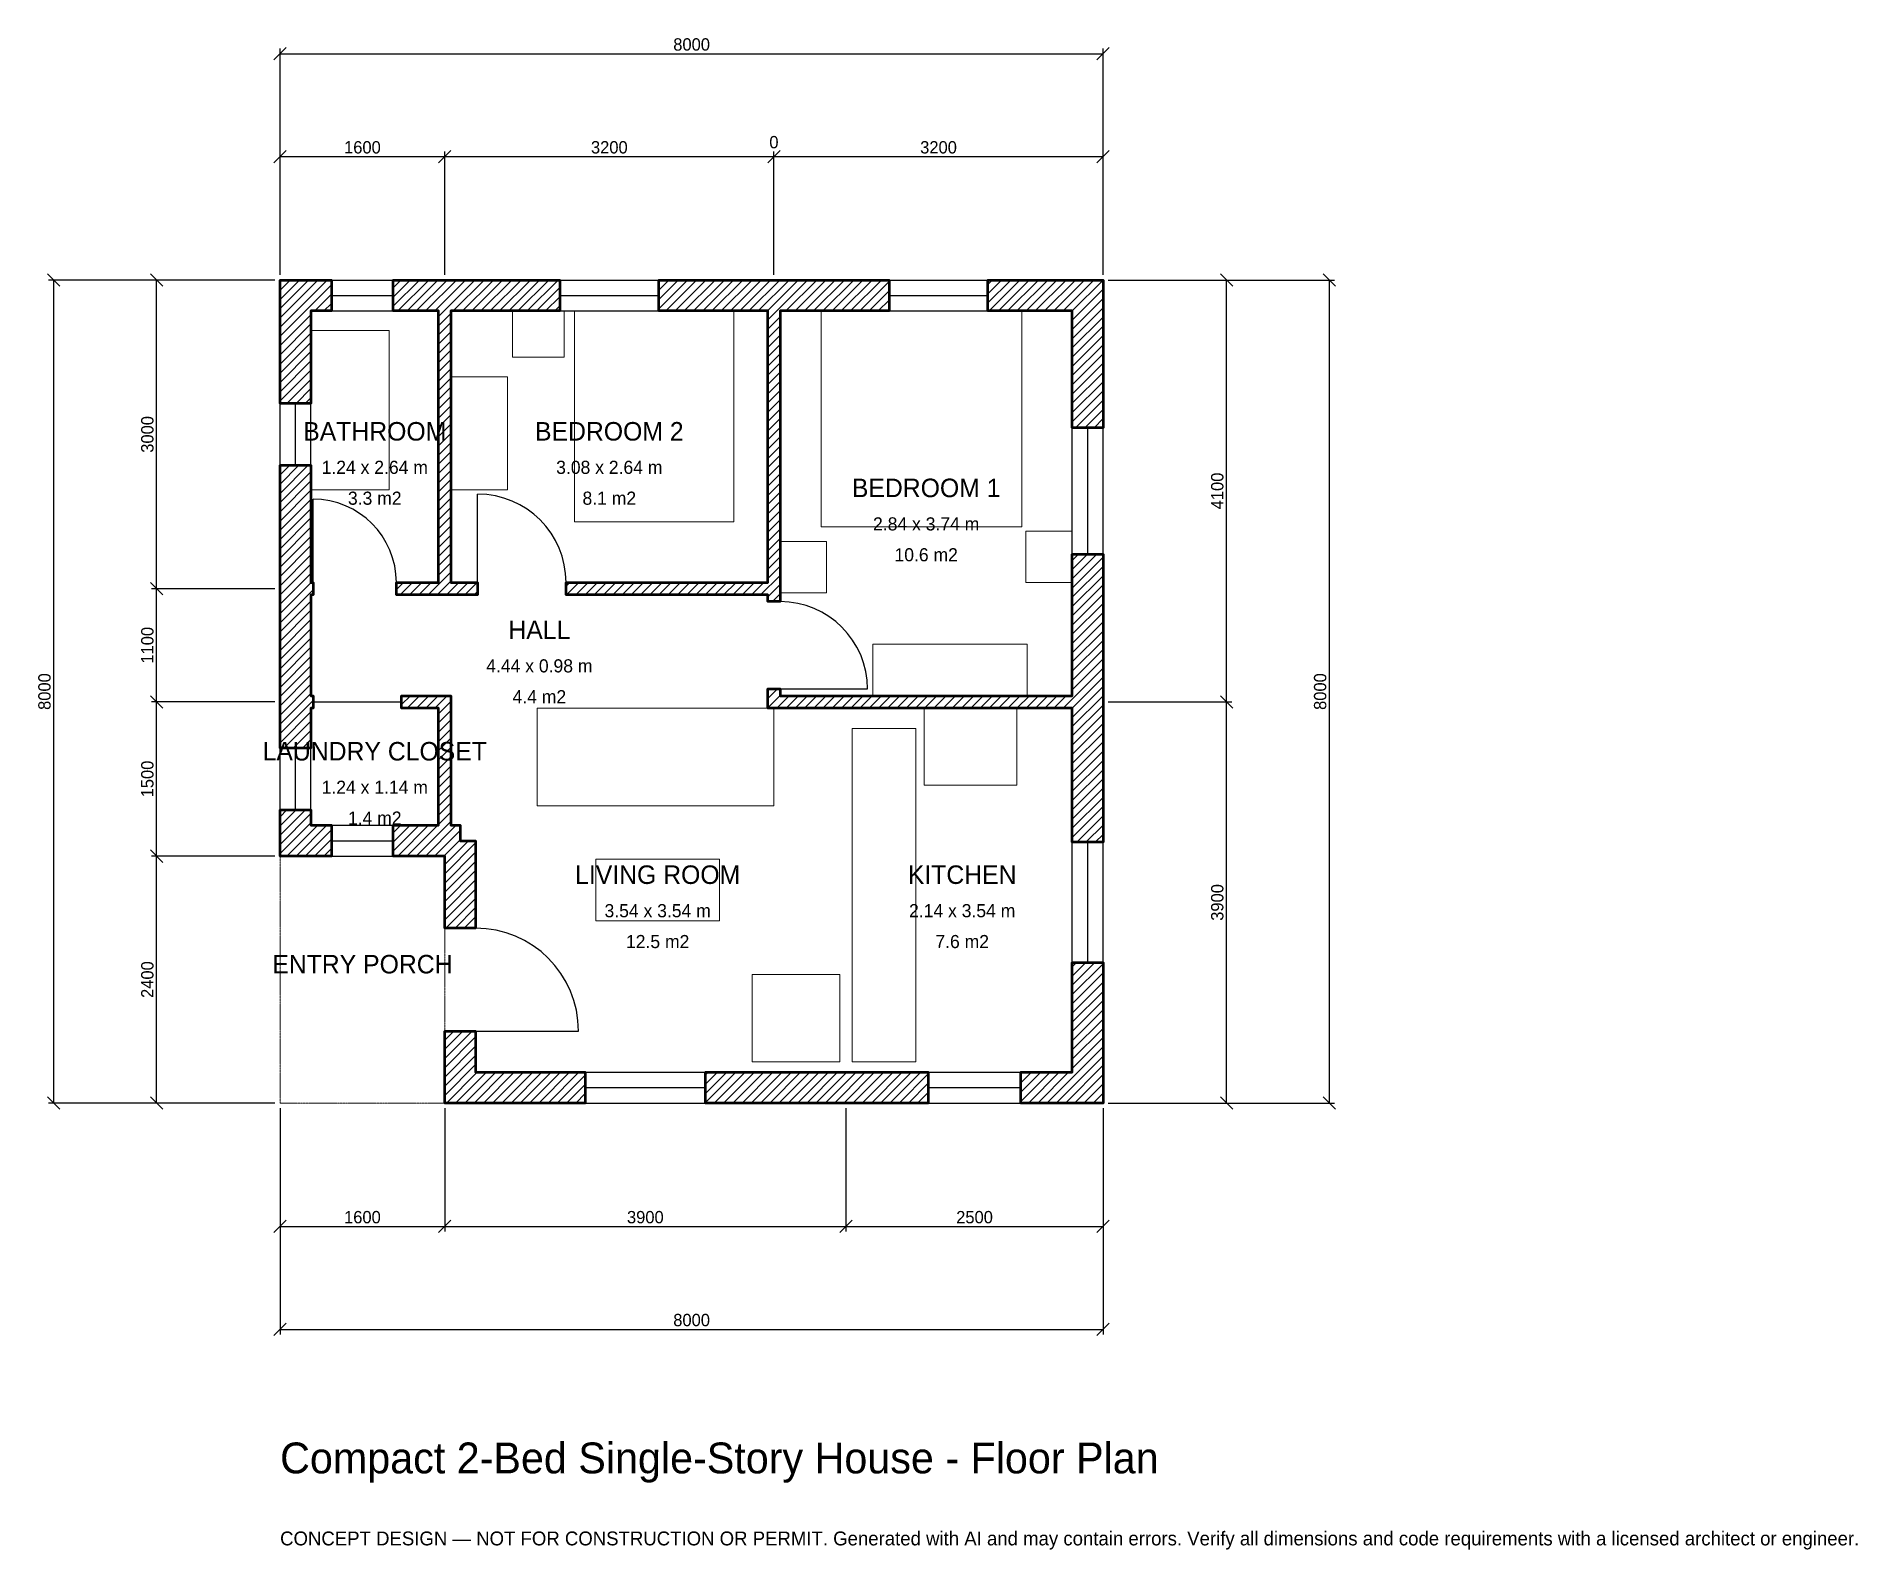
# Model space of a CAD drawing. Header units: millimetres. Extents: x -2369 to 15333, y -4341 to 10369.
import ezdxf
from ezdxf.enums import TextEntityAlignment as Align

# ---------------------------------------------------------------- set-up
doc = ezdxf.new("R2010")
doc.units = ezdxf.units.MM
doc.linetypes.add('DASHED', pattern=[1.524, 1.27, -0.254])
for name, color, linetype, lineweight in [('A-ANNO-DIMS', 1, 'Continuous', 13), ('A-ANNO-TEXT', 7, 'Continuous', 18), ('A-AREA-IDEN', 7, 'Continuous', 18), ('A-DOOR', 2, 'Continuous', 25), ('A-FLOR-FIXT', 9, 'Continuous', 13), ('A-FURN', 9, 'Continuous', 13), ('A-GLAZ', 4, 'Continuous', 25), ('A-SITE-PAVE', 8, 'Continuous', 13), ('A-WALL', 7, 'Continuous', 50), ('A-WALL-PATT', 8, 'Continuous', 13)]:
    doc.layers.add(name, color=color, linetype=linetype, lineweight=lineweight)
doc.dimstyles.new('PLAN', dxfattribs={"dimtxt": 120, "dimasz": 80, "dimexe": 50, "dimexo": 50, "dimgap": 30, "dimtad": 1, "dimdec": 0, "dimtsz": 60, "dimcen": 2.5, "dimclrd": 1, "dimclre": 1, "dimazin": 3, "dimtfac": 1, "dimtmove": 0, "dimatfit": 3})

msp = doc.modelspace()

# ---------------------------------------------------------------- hatches: boundary and pattern name
at = {"layer": 'A-WALL-PATT'}
h = msp.add_hatch(dxfattribs=at)
h.set_pattern_fill('ANSI31', color=8, scale=20)
h.paths.add_polyline_path([(1599.999, 300), (1600, 300), (1600, 700), (1900, 700), (1900, 300), (2965, 300), (2965, 0), (1900, 0), (1900, -0.001), (1600, -0.001), (1600, 0), (1599.999, 0), (1599.999, 300)])
h.paths.add_polyline_path([(1600, 2340), (1599.999, 2340), (1599.999, 2399.999), (1540, 2399.999), (1540, 2400), (1100, 2400), (1100, 2700), (1540, 2700), (1540, 3840), (1180, 3840), (1180, 3960), (1540, 3960), (1660, 3960), (1660, 3840), (1660, 2700), (1750, 2700), (1750, 2550), (1900, 2550), (1900, 1700), (1600, 1700), (1600, 2340)])
h.paths.add_polyline_path([(300, 2400), (300, 2399.999), (0, 2399.999), (0, 2400), (-0.001, 2400), (-0.001, 2700), (0, 2700), (0, 2850), (300, 2850), (300, 2700), (500, 2700), (500, 2400), (300, 2400)])
h.paths.add_polyline_path([(0, 3750), (0, 3840), (-0.001, 3840), (-0.001, 3960), (0, 3960), (0, 4050), (0, 4850), (0, 4940), (-0.001, 4940), (-0.001, 5060), (0, 5060), (0, 5150), (0, 6200), (300, 6200), (300, 5150), (300, 5060), (320, 5060), (320, 4940), (300, 4940), (300, 4850), (300, 4050), (300, 3960), (320, 3960), (320, 3840), (300, 3840), (300, 3750), (300, 3450), (0, 3450), (0, 3750)])
h.paths.add_polyline_path([(0, 7700), (-0.001, 7700), (-0.001, 8000), (0, 8000), (0, 8000.001), (300, 8000.001), (300, 8000), (500, 8000), (500, 7700), (300, 7700), (300, 6800), (0, 6800), (0, 7700)])
h.paths.add_polyline_path([(1450, 8000), (1540, 8000), (1540, 8000.001), (1660, 8000.001), (1660, 8000), (1750, 8000), (2720, 8000), (2720, 7700), (1750, 7700), (1660, 7700), (1660, 5060), (1920, 5060), (1920, 4940), (1660, 4940), (1540, 4940), (1130, 4940), (1130, 5060), (1540, 5060), (1540, 7700), (1450, 7700), (1100, 7700), (1100, 8000), (1450, 8000)])
h.paths.add_polyline_path([(4650, 8000), (4740, 8000), (4740, 8000.001), (4860, 8000.001), (4860, 8000), (4950, 8000), (5920, 8000), (5920, 7700), (4950, 7700), (4860, 7700), (4860, 4940), (4860, 4940), (4860, 4875), (4740, 4875), (4740, 4940), (2780, 4940), (2780, 5060), (4740, 5060), (4740, 5060), (4740, 7700), (4650, 7700), (3680, 7700), (3680, 8000), (4650, 8000)])
h.paths.add_polyline_path([(7700, 8000), (7700, 8000.001), (8000, 8000.001), (8000, 8000), (8000.001, 8000), (8000.001, 7700), (8000, 7700), (8000, 6565), (7700, 6565), (7700, 7700), (6880, 7700), (6880, 8000), (7700, 8000)])
h.paths.add_polyline_path([(8000, 4050), (8000, 3960), (8000.001, 3960), (8000.001, 3840), (8000, 3840), (8000, 3750), (8000, 2535), (7700, 2535), (7700, 3750), (7700, 3840), (5560, 3840), (5440, 3840), (4860, 3840), (4740, 3840), (4740, 3960), (4740, 4025), (4860, 4025), (4860, 3960), (5440, 3960), (5560, 3960), (7700, 3960), (7700, 4050), (7700, 5335), (8000, 5335), (8000, 4050)])
h.paths.add_polyline_path([(8000, 300), (8000.001, 300), (8000.001, 0), (8000, 0), (8000, -0.001), (7700, -0.001), (7700, 0), (7200, 0), (7200, 300), (7700, 300), (7700, 1365), (8000, 1365), (8000, 300)])
h.paths.add_polyline_path([(5650, 0), (5350, 0), (4135, 0), (4135, 300), (5350, 300), (5650, 300), (6300, 300), (6300, 0), (5650, 0)])

# ---------------------------------------------------------------- linework, layer by layer
at = {"layer": 'A-DOOR'}
for p, q in [((320, 5060), (320, 5870)), ((1920, 5060), (1920, 5920)), ((320, 3900), (1180, 3900)), ((4860, 4025), (5710, 4025)), ((1900, 700), (2900, 700))]:
    msp.add_line(p, q, dxfattribs=at)
for centre, radius in [((320, 5060), 810), ((1920, 5060), 860), ((4860, 4025), 850), ((1900, 700), 1000)]:
    msp.add_arc(centre, radius, 0, 90, dxfattribs=at)
at = {"layer": 'A-FLOR-FIXT'}
for points in [[(300, 5960), (1060, 5960), (1060, 7510), (300, 7510)], [(5560, 400), (6180, 400), (6180, 3640), (5560, 3640)]]:
    msp.add_lwpolyline(points, close=True, dxfattribs=at)
at = {"layer": 'A-FURN'}
for points in [[(2260, 7250), (2760, 7250), (2760, 7700), (2260, 7700)], [(2860, 5650), (4410, 5650), (4410, 7700), (2860, 7700)], [(5260, 5600), (7210, 5600), (7210, 7700), (5260, 7700)], [(1660, 5960), (2210, 5960), (2210, 7060), (1660, 7060)], [(7250, 5060), (7700, 5060), (7700, 5560), (7250, 5560)], [(4860, 4960), (5310, 4960), (5310, 5460), (4860, 5460)], [(5760, 3960), (7260, 3960), (7260, 4460), (5760, 4460)], [(2500, 2890), (4800, 2890), (4800, 3840), (2500, 3840)], [(6260, 3090), (7160, 3090), (7160, 3840), (6260, 3840)], [(3070, 1770), (4270, 1770), (4270, 2370), (3070, 2370)], [(4590, 400), (5440, 400), (5440, 1250), (4590, 1250)]]:
    msp.add_lwpolyline(points, close=True, dxfattribs=at)
at = {"layer": 'A-GLAZ'}
for p, q in [((500, 8000), (1100, 8000)), ((2720, 8000), (3680, 8000)), ((5920, 8000), (6880, 8000)), ((500, 7850), (1100, 7850)), ((2720, 7850), (3680, 7850)), ((5920, 7850), (6880, 7850)), ((500, 7700), (1100, 7700)), ((2720, 7700), (3680, 7700)), ((5920, 7700), (6880, 7700)), ((0, 6200), (0, 6800)), ((150, 6200), (150, 6800)), ((300, 6200), (300, 6800)), ((7700, 5335), (7700, 6565)), ((7850, 5335), (7850, 6565)), ((8000, 5335), (8000, 6565)), ((0, 2850), (0, 3450)), ((150, 2850), (150, 3450)), ((300, 2850), (300, 3450)), ((500, 2700), (1100, 2700)), ((500, 2550), (1100, 2550)), ((7700, 1365), (7700, 2535)), ((7850, 1365), (7850, 2535)), ((8000, 1365), (8000, 2535)), ((500, 2400), (1100, 2400)), ((2965, 300), (4135, 300)), ((6300, 300), (7200, 300)), ((2965, 150), (4135, 150)), ((2965, 0), (4135, 0)), ((6300, 150), (7200, 150)), ((6300, 0), (7200, 0))]:
    msp.add_line(p, q, dxfattribs=at)
at = {"layer": 'A-SITE-PAVE', "linetype": 'DASHED'}
msp.add_lwpolyline([(0, 0), (1600, 0), (1600, 2400), (0, 2400)], close=True, dxfattribs=at)
at = {"layer": 'A-WALL'}
for points in [[(0, 7700), (-0.001, 7700), (-0.001, 8000), (0, 8000), (0, 8000.001), (300, 8000.001), (300, 8000), (500, 8000), (500, 7700), (300, 7700), (300, 6800), (0, 6800), (0, 7700)], [(1450, 8000), (1540, 8000), (1540, 8000.001), (1660, 8000.001), (1660, 8000), (1750, 8000), (2720, 8000), (2720, 7700), (1750, 7700), (1660, 7700), (1660, 5060), (1920, 5060), (1920, 4940), (1660, 4940), (1540, 4940), (1130, 4940), (1130, 5060), (1540, 5060), (1540, 7700), (1450, 7700), (1100, 7700), (1100, 8000), (1450, 8000)], [(4650, 8000), (4740, 8000), (4740, 8000.001), (4860, 8000.001), (4860, 8000), (4950, 8000), (5920, 8000), (5920, 7700), (4950, 7700), (4860, 7700), (4860, 4940), (4860, 4940), (4860, 4875), (4740, 4875), (4740, 4940), (2780, 4940), (2780, 5060), (4740, 5060), (4740, 5060), (4740, 7700), (4650, 7700), (3680, 7700), (3680, 8000), (4650, 8000)], [(7700, 8000), (7700, 8000.001), (8000, 8000.001), (8000, 8000), (8000.001, 8000), (8000.001, 7700), (8000, 7700), (8000, 6565), (7700, 6565), (7700, 7700), (6880, 7700), (6880, 8000), (7700, 8000)], [(0, 3750), (0, 3840), (-0.001, 3840), (-0.001, 3960), (0, 3960), (0, 4050), (0, 4850), (0, 4940), (-0.001, 4940), (-0.001, 5060), (0, 5060), (0, 5150), (0, 6200), (300, 6200), (300, 5150), (300, 5060), (320, 5060), (320, 4940), (300, 4940), (300, 4850), (300, 4050), (300, 3960), (320, 3960), (320, 3840), (300, 3840), (300, 3750), (300, 3450), (0, 3450), (0, 3750)], [(8000, 4050), (8000, 3960), (8000.001, 3960), (8000.001, 3840), (8000, 3840), (8000, 3750), (8000, 2535), (7700, 2535), (7700, 3750), (7700, 3840), (5560, 3840), (5440, 3840), (4860, 3840), (4740, 3840), (4740, 3960), (4740, 4025), (4860, 4025), (4860, 3960), (5440, 3960), (5560, 3960), (7700, 3960), (7700, 4050), (7700, 5335), (8000, 5335), (8000, 4050)], [(1600, 2340), (1599.999, 2340), (1599.999, 2399.999), (1540, 2399.999), (1540, 2400), (1100, 2400), (1100, 2700), (1540, 2700), (1540, 3840), (1180, 3840), (1180, 3960), (1540, 3960), (1660, 3960), (1660, 3840), (1660, 2700), (1750, 2700), (1750, 2550), (1900, 2550), (1900, 1700), (1600, 1700), (1600, 2340)], [(300, 2400), (300, 2399.999), (0, 2399.999), (0, 2400), (-0.001, 2400), (-0.001, 2700), (0, 2700), (0, 2850), (300, 2850), (300, 2700), (500, 2700), (500, 2400), (300, 2400)], [(8000, 300), (8000.001, 300), (8000.001, 0), (8000, 0), (8000, -0.001), (7700, -0.001), (7700, 0), (7200, 0), (7200, 300), (7700, 300), (7700, 1365), (8000, 1365), (8000, 300)], [(1599.999, 300), (1600, 300), (1600, 700), (1900, 700), (1900, 300), (2965, 300), (2965, 0), (1900, 0), (1900, -0.001), (1600, -0.001), (1600, 0), (1599.999, 0), (1599.999, 300)], [(5650, 0), (5350, 0), (4135, 0), (4135, 300), (5350, 300), (5650, 300), (6300, 300), (6300, 0), (5650, 0)]]:
    msp.add_lwpolyline(points, close=True, dxfattribs=at)

# ---------------------------------------------------------------- texts
at = {"layer": 'A-ANNO-TEXT'}
for s, height, p in [('Compact 2-Bed Single-Story House - Floor Plan', 300, (0, -3600)), ('CONCEPT DESIGN — NOT FOR CONSTRUCTION OR PERMIT. Generated with AI and may contain errors. Verify all dimensions and code requirements with a licensed architect or engineer.', 135, (0, -4300))]:
    msp.add_text(s, height=height, dxfattribs=at).set_placement(p)
at = {"layer": 'A-AREA-IDEN'}
for s, height, p in [('BATHROOM', 180, (920, 6530)), ('BEDROOM 2', 180, (3200, 6530)), ('1.24 x 2.64 m', 127.5, (920, 6180)), ('3.08 x 2.64 m', 127.5, (3200, 6180)), ('BEDROOM 1', 180, (6280, 5980)), ('3.3 m2', 127.5, (920, 5880)), ('8.1 m2', 127.5, (3200, 5880)), ('2.84 x 3.74 m', 127.5, (6280, 5630)), ('10.6 m2', 127.5, (6280, 5330)), ('HALL', 180, (2520, 4600)), ('4.44 x 0.98 m', 127.5, (2520, 4250)), ('4.4 m2', 127.5, (2520, 3950)), ('LAUNDRY CLOSET', 180, (920, 3420)), ('1.24 x 1.14 m', 127.5, (920, 3070)), ('1.4 m2', 127.5, (920, 2770)), ('LIVING ROOM', 180, (3670, 2220)), ('KITCHEN', 180, (6630, 2220)), ('3.54 x 3.54 m', 127.5, (3670, 1870)), ('2.14 x 3.54 m', 127.5, (6630, 1870)), ('12.5 m2', 127.5, (3670, 1570)), ('7.6 m2', 127.5, (6630, 1570)), ('ENTRY PORCH', 180, (800, 1350))]:
    msp.add_text(s, height=height, dxfattribs=at).set_placement(p, align=Align.MIDDLE_CENTER)

# ---------------------------------------------------------------- dimensions: what is measured, and where the dimension line sits
at = {"layer": 'A-ANNO-DIMS'}
for base, p1, p2, text in [((0, 10200), (0, 8000), (8000, 8000), '8000'), ((4800, 9200), (4800, 8000), (4800, 8000), '0'), ((0, 9200), (0, 8000), (1600, 8000), '1600'), ((1600, 9200), (1600, 8000), (4800, 8000), '3200'), ((4800, 9200), (4800, 8000), (8000, 8000), '3200'), ((0, -1200), (0, 0), (1600, 0), '1600'), ((0, -2200), (0, 0), (8000, 0), '8000'), ((1600, -1200), (1600, 0), (5500, 0), '3900'), ((5500, -1200), (5500, 0), (8000, 0), '2500')]:
    msp.add_linear_dim(base=base, p1=p1, p2=p2, text=text, dimstyle='PLAN', dxfattribs=at).render()
for base, p1, p2, text in [((-2200, 0), (0, 0), (0, 8000), '8000'), ((-1200, 5000), (0, 5000), (0, 8000), '3000'), ((9200, 3900), (8000, 3900), (8000, 8000), '4100'), ((10200, 0), (8000, 0), (8000, 8000), '8000'), ((-1200, 3900), (0, 3900), (0, 5000), '1100'), ((-1200, 2400), (0, 2400), (0, 3900), '1500'), ((9200, 0), (8000, 0), (8000, 3900), '3900'), ((-1200, 0), (0, 0), (0, 2400), '2400')]:
    msp.add_linear_dim(base=base, p1=p1, p2=p2, angle=90, text=text, dimstyle='PLAN', dxfattribs=at).render()

doc.saveas('drawing.dxf')
